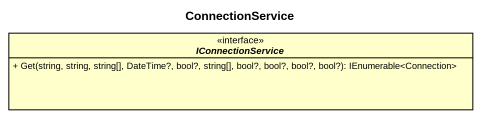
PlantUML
@startuml
title ConnectionService
hide circle
hide empty members
skinparam classAttributeIconSize 0
interface IConnectionService <<interface>> {
  + Get(string, string, string[], DateTime?, bool?, string[], bool?, bool?, bool?, bool?): IEnumerable<Connection>
}
@enduml
